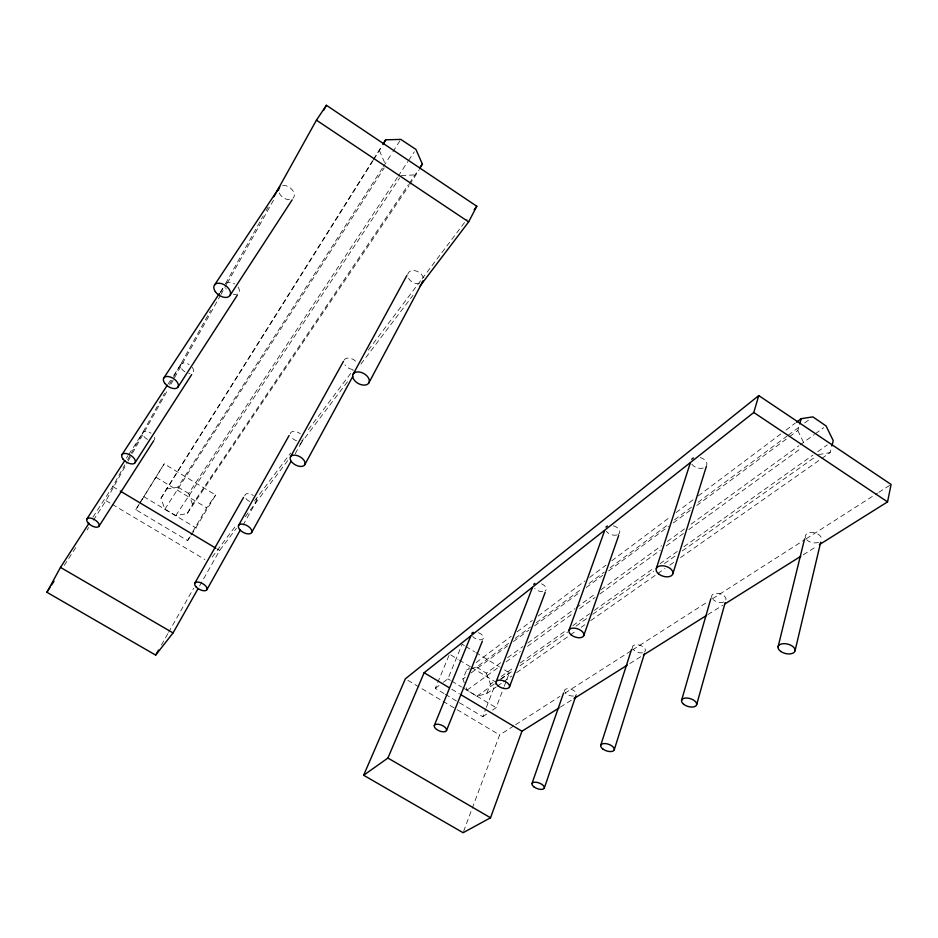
<?xml version="1.0" encoding="UTF-8"?>
<svg xmlns="http://www.w3.org/2000/svg" width="938" height="938" viewBox="0 0 938 938"><rect width="100%" height="100%" fill="white"/><g stroke="black" fill="none" stroke-linecap="round" stroke-linejoin="round"><path stroke-width="0.7" stroke-dasharray="4.69 3.52" d="M821.794 458.459L830.165 452.585L831.537 447.285M789.62 436.604L797.839 430.507L799.317 425.254M463.618 831.361L471.732 809.635M472.236 808.275L499.626 734.97L514.399 725.52M492.485 710.136L496.12 707.686L503.765 687.577M504.269 686.241L506.309 680.882M506.813 679.546L509.369 672.839L500.669 667.575M445.316 694.331L482.8 716.691L485.861 708.741M486.365 707.416L496.061 682.254M466.116 687.66L467.042 690.122L476.926 696.184L486.634 693.663L490.492 684.119L495.264 680.73M443.346 682.289L447.93 678.819L462.129 644.242L464.615 645.754M444.061 693.581L435.314 688.363L449.501 654.185M464.263 682.735L462.88 679.042L466.854 669.544L469.188 667.786M409.8 184.528L419.016 170.036M295.2 453.758L302.927 439.77M92.932 517.166L112.724 486.552L124.789 464.849M127.627 459.737L130.476 454.637M131.179 453.359L164.537 393.362M169.508 384.428L210.675 310.384M220.618 292.515L224.874 284.847M225.589 283.569L263.203 215.916M266.04 210.804L268.174 206.981M93.401 520.191L106.006 500.646L127.404 462.258M128.119 460.98L131.683 454.578M132.399 453.3L168.066 389.329M170.915 384.217L173.764 379.093M174.48 377.815L220.137 295.927M220.852 294.649L226.55 284.413M227.266 283.135L274.342 198.692M243.024 525.163L256.473 501.138M199.571 585.992L219.644 550.465L236.411 528.329M161.406 645.016L167.843 633.666M168.559 632.4L193.627 588.243M372.492 160.867L166.46 489.038L161.008 498.195L164.853 509.24L175.758 515.619L187.225 513.555L192.513 504.363L408.44 184.598M191.528 534.894L215.646 495.03L164.185 463.864L140.125 502.545M373.969 159.202L382.212 145.777M139.41 503.741L135.811 509.697L187.541 540.558L191.973 533.007M192.7 531.752L206.712 507.833L215.646 495.03M141.814 500.095L164.185 463.864M135.811 509.697L141.063 501.302M373.277 159.624L381.825 146.011M161.008 498.195L373.195 160.445M166.46 489.038L177.892 487.115L382.634 167.773M383.431 166.542L392.119 152.976M392.916 151.745L400.034 140.641M164.853 509.24L384.24 167.867M64.241 565.403L76.846 545.846M87.093 529.97L88.664 527.519M126.396 458.107L127.978 455.669M128.764 454.449L142.998 432.524A6.73 3.588 32 0 1 151.041 433.204M168.137 383.947L170.528 380.289M173.706 375.411L180.882 364.425M220.207 292.246L223.42 287.356M192.513 504.363L188.644 493.458L397.372 177.458M398.169 176.238L407.842 161.594M408.651 160.375L414.291 151.839M175.758 515.619L399.6 177.95M409.261 183.391L418.254 170.059M187.225 513.555L408.991 185.747M187.541 540.558L190.731 536.02M212.187 557.078L236.88 524.33M254.526 500.951L290.686 453.007M308.332 429.616L353.309 369.971M368.306 350.097L421.232 279.934M422.112 278.762L467.101 219.129M245.252 516.674L288.505 459.585M299.984 444.436L348.549 380.359M360.907 364.038L413.001 295.294M435.314 688.363L442.197 683.157M476.199 662.533L511.269 636.21M517.119 631.825L532.315 620.428M538.154 616.043L584.913 580.962M589.592 577.445L605.96 565.168M611.799 560.783L670.248 516.932M676.087 512.547L693.628 499.391M698.306 495.874L781.295 433.602M785.974 430.096L795.318 423.073M471.005 668.524L476.551 667.153L509.369 642.741M515.22 638.379L530.462 627.041M536.313 622.68L582.017 588.665M589.052 583.436L604.283 572.098M610.146 567.748L668.735 524.143M674.598 519.781L692.174 506.696M698.024 502.334L787.088 436.064M788.26 435.197L799.973 426.473M804.663 422.979L809.353 419.497M462.88 679.042L465.225 677.295M471.099 672.945L507.54 645.907M513.414 641.545L528.692 630.207M534.566 625.845L580.411 591.843M586.285 587.481L602.735 575.264M608.61 570.902L668.56 526.429M673.261 522.947L690.884 509.862M696.77 505.5L788.436 437.483M476.551 667.153L486.306 673.179L501.701 661.982M507.622 657.679L523.005 646.481M527.742 643.034L575.1 608.574M576.284 607.718L595.231 593.93M601.141 589.627L661.525 545.693M667.446 541.39L685.197 528.457M691.118 524.154L798.859 445.773M800.044 444.905L814.254 434.564M815.439 433.708L823.716 427.681M467.042 690.122L499.063 666.941M506.18 661.794L520.402 651.488M527.519 646.341L573.775 612.866M579.696 608.563L595.114 597.412M599.863 593.977L660.34 550.196M666.273 545.904L684.06 533.03M688.797 529.595L801.462 448.047M501.232 676.486L514.376 667.153M520.344 662.92L566.927 629.832M572.895 625.587L589.615 613.722M594.387 610.321L654.103 567.912M660.082 563.668L677.998 550.946M683.966 546.702L812.953 455.094M817.725 451.694L827.281 444.917M500.493 679.124L509.369 672.839M476.926 696.184L494.842 683.521M500.81 679.288L513.942 670.002M519.922 665.781L567.689 632.001M576.049 626.092L587.985 617.638M592.769 614.261L653.669 571.195M664.421 563.586L676.368 555.144M682.336 550.923L816.095 456.325M486.634 693.663L496.214 686.944M497.41 686.1L502.205 682.747M503.401 681.903L511.773 676.017M516.568 672.663L569.225 635.706M570.421 634.862L576.413 630.664M581.197 627.299L584.796 624.778M590.776 620.581L656.612 574.384M657.808 573.54L664.983 568.498M669.779 565.145L675.759 560.936M680.554 557.582L820.598 459.303M482.8 716.691L487.643 713.408M515.63 724.722L559.939 696.371M564.864 693.217L631.344 650.679M632.575 649.893L707.674 601.833M712.599 598.69L804.921 539.608M806.152 538.811L877.558 493.118M878.789 492.333L891.1 484.454M560.385 707.111L572.778 699.338M629.785 663.576L640.935 656.588M707.862 614.601L722.729 605.28M803.28 554.745L816.916 546.197M466.854 669.544L469.621 668.864M818.475 454.637L830.165 452.585M401.218 175.512L416.355 174.855M177.892 487.115L188.644 493.458M106.006 500.646L111.012 503.624M112.267 504.374L204.906 559.517M407.866 680.343L441.798 700.545M443.053 701.296L499.626 734.97M112.724 486.552L119.02 490.304M217.124 548.965L219.644 550.465M451.717 689.219L459.245 693.721M143.725 496.589L196.312 528.082M447.93 678.819L450.404 680.296M451.635 681.035L461.519 686.956M462.762 687.695L496.12 707.686M156.06 477.301L206.712 507.833M450.732 654.923L458.084 659.355M459.303 660.094L470.337 666.742M471.556 667.481L494.842 681.516M465.858 646.505L474.558 651.769M475.801 652.52L499.426 666.824M797.839 430.507L803.819 442.971M379.409 150.549L385.295 164.162M486.306 673.179L490.492 684.119M564.582 691.634A6.273 3.213 19.9 0 1 571.148 689.242A6.273 3.213 19.9 0 1 575.768 695.293M573.47 696.055A6.273 3.213 19.9 0 1 565.274 692.772M478.38 632.693A6.308 3.318 22.3 0 1 482.707 639.247A6.308 3.318 22.3 0 1 472.67 636.515M632.599 648.498A6.789 3.705 18.1 0 1 639.587 645.133A6.789 3.705 18.1 0 1 644.594 651.945M642.542 652.789A6.789 3.705 18.1 0 1 633.115 649.342M541.519 583.811A6.824 3.858 21 0 1 545.072 590.987M542.656 591.632A6.824 3.858 21 0 1 534.66 588.466M712.001 598.198A7.422 4.315 15.7 0 1 719.845 593.707A7.422 4.315 15.7 0 1 724.582 601.598M723.69 602.032A7.422 4.315 15.7 0 1 713.044 599.534M613.37 525.831A7.434 4.526 18.9 0 1 619.361 530.134A7.434 4.526 18.9 0 1 617.779 534.648M616.712 535.023A7.434 4.526 18.9 0 1 606.37 531.342M805.59 538.224A8.208 5.065 12.1 0 1 813.375 532.561A8.208 5.065 12.1 0 1 821.008 540.311M818.499 542.328A8.208 5.065 12.1 0 1 806.657 539.737M703.195 468.074A8.184 5.358 15.8 0 1 691.798 464.122M700.158 457.545A8.184 5.358 15.8 0 1 706.689 465.377M282.643 185.536A8.759 6.015 36.6 0 1 292.234 189.804A8.759 6.015 36.6 0 1 293.09 198.246M289.502 199.665A8.759 6.015 36.6 0 1 278.926 192.196M419.497 283.604A8.43 5.909 29.8 0 1 408.1 277.273M407.713 274.635A8.43 5.909 29.8 0 1 415.077 270.707A8.43 5.909 29.8 0 1 423.273 277.754M238.041 287.028A7.95 4.995 34.4 0 1 236.54 294.274M235.93 294.38A7.95 4.995 34.4 0 1 233.175 294.145M226.175 289.033A7.95 4.995 34.4 0 1 225.824 288.4M225.835 283.698A7.95 4.995 34.4 0 1 234.77 283.968M352.676 369.455A7.692 4.901 29.5 0 1 344.903 364.859M344.176 360.063A7.692 4.901 29.5 0 1 349.722 358.21A7.692 4.901 29.5 0 1 356.51 362.185M192.22 367.309A7.293 4.209 33 0 1 192.442 372.972M189.98 373.57A7.293 4.209 33 0 1 188.726 373.43M185.009 371.929A7.293 4.209 33 0 1 180.893 364.413A7.293 4.209 33 0 1 189.159 364.589M303.232 438.609A7.07 4.139 29.3 0 1 301.391 441.048M296.631 440.813A7.07 4.139 29.3 0 1 290.757 436.088M290.288 433.708A7.07 4.139 29.3 0 1 300.289 433.755M147.512 439.43A6.73 3.588 32 0 1 143.01 432.5M154.547 437.225A6.73 3.588 32 0 1 154.313 439.77M256.191 498.406A6.543 3.529 29 0 1 254.221 502.405M249.649 501.42A6.543 3.529 29 0 1 245.064 497.175M244.759 495.909A6.543 3.529 29 0 1 253.354 495.475"/><path stroke-width="1.41" d="M819.39 544.638L887.547 501.877L891.1 484.454L758.76 395.59L405.345 678.842L363.639 775.257L463.114 832.71L490.539 817.784L521.962 731.218L559.142 707.897M795.061 650.738L820.703 542.164M778.071 646.892L804.57 538.928M831.877 445.96L833.249 440.672L826.085 425.958L812.871 416.882L801.169 418.688L796.491 422.206M696.617 704.813L725.144 602.724M799.692 423.941L801.169 418.688M681.598 700.299L710.84 598.679M363.639 775.257L387.922 758.045L424.128 672.722L753.789 412.486L758.76 395.59M672.886 573.657L706.42 466.256M614.296 749.685L644.5 653.505M600.789 745.112L631.579 649.319M656.319 568.475L690.298 462.997M544.298 788.096L575.85 695.902M531.987 783.511L563.562 693.006M583.776 635.577L618.681 535.504M568.979 630.324L604.611 530.674M509.51 686.851L545.213 592.3M496.167 681.633L532.479 587.423M446.488 730.596A6.613 3.095 22.7 0 0 438.468 724.277A6.613 3.095 22.7 0 0 436.252 729.166A6.613 3.095 22.7 0 0 446.488 730.596L482.355 641.123M434.306 725.449L470.7 636.245M420.072 285.973L468.637 221.896L476.797 206.266L326.412 105.291L316.434 120.17L273.849 196.769M368.845 382.915A8.981 5.687 28.9 0 0 359.559 372.034A8.981 5.687 28.9 0 0 354.634 380.582A8.981 5.687 28.9 0 0 368.845 382.915L422.886 281.33M198.141 588.525L173.049 632.927L155.673 655.111L46.9 592.277L60.478 567.384L88.981 523.298M353.157 374.156L406.834 275.561M304.756 464.732A8.149 4.667 28.8 0 0 296.021 455.293A8.149 4.667 28.8 0 0 292.081 462.364A8.149 4.667 28.8 0 0 304.756 464.732L352.735 376.513M419.685 168.828L422.346 164.009L415.909 149.4L400.819 139.41L385.717 139.809L383.384 143.526M290.463 456.9L343.472 361.329M251.642 532.55L290.991 461.379M323.563 110.403L326.412 105.291M206.911 589.65L240.187 530.228M238.522 525.456L289.115 435.49M155.673 655.111L158.534 650.069M194.787 583.178L243.54 497.41M382.915 144.581L385.717 139.809M99.029 526.218L153.715 440.731M135.095 462.669L191.692 374.567M46.9 592.277L50.054 587.387M51.625 584.949L53.994 581.279M178.044 386.984L237.408 295.048M86.847 519.031L124.813 460.546M230.033 295.353L292.164 199.829M121.928 454.719L167.339 385.166M163.704 378.131L219.398 293.465M214.579 284.918L279.43 187.342M419.896 167.644L422.346 164.009M474.147 209.772L476.797 206.266M574.021 698.564L627.299 665.136M643.409 655.029L706.619 615.375M725.203 603.72L800.806 556.293M60.478 567.384L173.049 632.927M387.922 758.045L490.539 817.784M120.275 491.066L215.869 548.214M424.128 672.722L449.22 687.718M460.499 694.472L521.962 731.218M316.434 120.17L468.637 221.896M753.789 412.486L887.547 501.877M471.802 633.537A6.308 3.318 22.3 0 1 473.385 632.294M533.722 584.374A6.824 3.858 21 0 1 534.93 583.413M605.995 527.156A7.434 4.526 18.9 0 1 607.425 526.03M691.716 459.303A8.184 5.358 15.8 0 1 693.428 457.955M278.574 190.086A8.759 6.015 36.6 0 1 279.794 186.92M423.132 280.837A8.43 5.909 29.8 0 1 421.83 282.561M533.722 786.724A6.566 2.99 20.6 0 0 544.169 788.354A6.566 2.99 20.6 0 0 536.548 782.292A6.566 2.99 20.6 0 0 533.722 786.724M602.923 749.075A7.141 3.471 19.1 0 0 614.191 750.013A7.141 3.471 19.1 0 0 605.362 743.564A7.141 3.471 19.1 0 0 602.923 749.075M498.055 685.807A7.176 3.623 21.5 0 0 509.381 687.191A7.176 3.623 21.5 0 0 500.904 680.191A7.176 3.623 21.5 0 0 498.055 685.807M683.79 704.391A7.844 4.08 17 0 0 696.465 705.188A7.844 4.08 17 0 0 687.073 698.036A7.844 4.08 17 0 0 683.79 704.391M570.925 634.674A7.856 4.28 19.8 0 0 583.6 635.952A7.856 4.28 19.8 0 0 574.619 628.155A7.856 4.28 19.8 0 0 570.925 634.674M780.885 651.523A8.712 4.842 14.1 0 0 794.92 651.218A8.712 4.842 14.1 0 0 783.887 643.644A8.712 4.842 14.1 0 0 780.885 651.523M658.699 573.974A8.688 5.136 17.3 0 0 672.734 574.138A8.688 5.136 17.3 0 0 662.169 565.743A8.688 5.136 17.3 0 0 658.699 573.974M215.306 291.589A9.333 5.816 34.5 0 0 229.74 295.787A9.333 5.816 34.5 0 0 221.497 283.616A9.333 5.816 34.5 0 0 215.306 291.589M164.83 383.372A8.43 4.76 32.9 0 0 177.798 387.335A8.43 4.76 32.9 0 0 170.013 376.9A8.43 4.76 32.9 0 0 164.83 383.372M123.124 459.21A7.692 3.975 31.8 0 0 134.896 462.962A7.692 3.975 31.8 0 0 127.533 453.863A7.692 3.975 31.8 0 0 123.124 459.21M239.811 529.736A7.457 3.904 28.6 0 0 251.454 532.843A7.457 3.904 28.6 0 0 244.009 524.365A7.457 3.904 28.6 0 0 239.811 529.736M88.09 522.923A7.07 3.365 31 0 0 98.853 526.476A7.07 3.365 31 0 0 91.901 518.444A7.07 3.365 31 0 0 88.09 522.923M196.124 586.93A6.871 3.306 28.5 0 0 206.747 589.908A6.871 3.306 28.5 0 0 199.688 582.381A6.871 3.306 28.5 0 0 196.124 586.93"/></g></svg>
